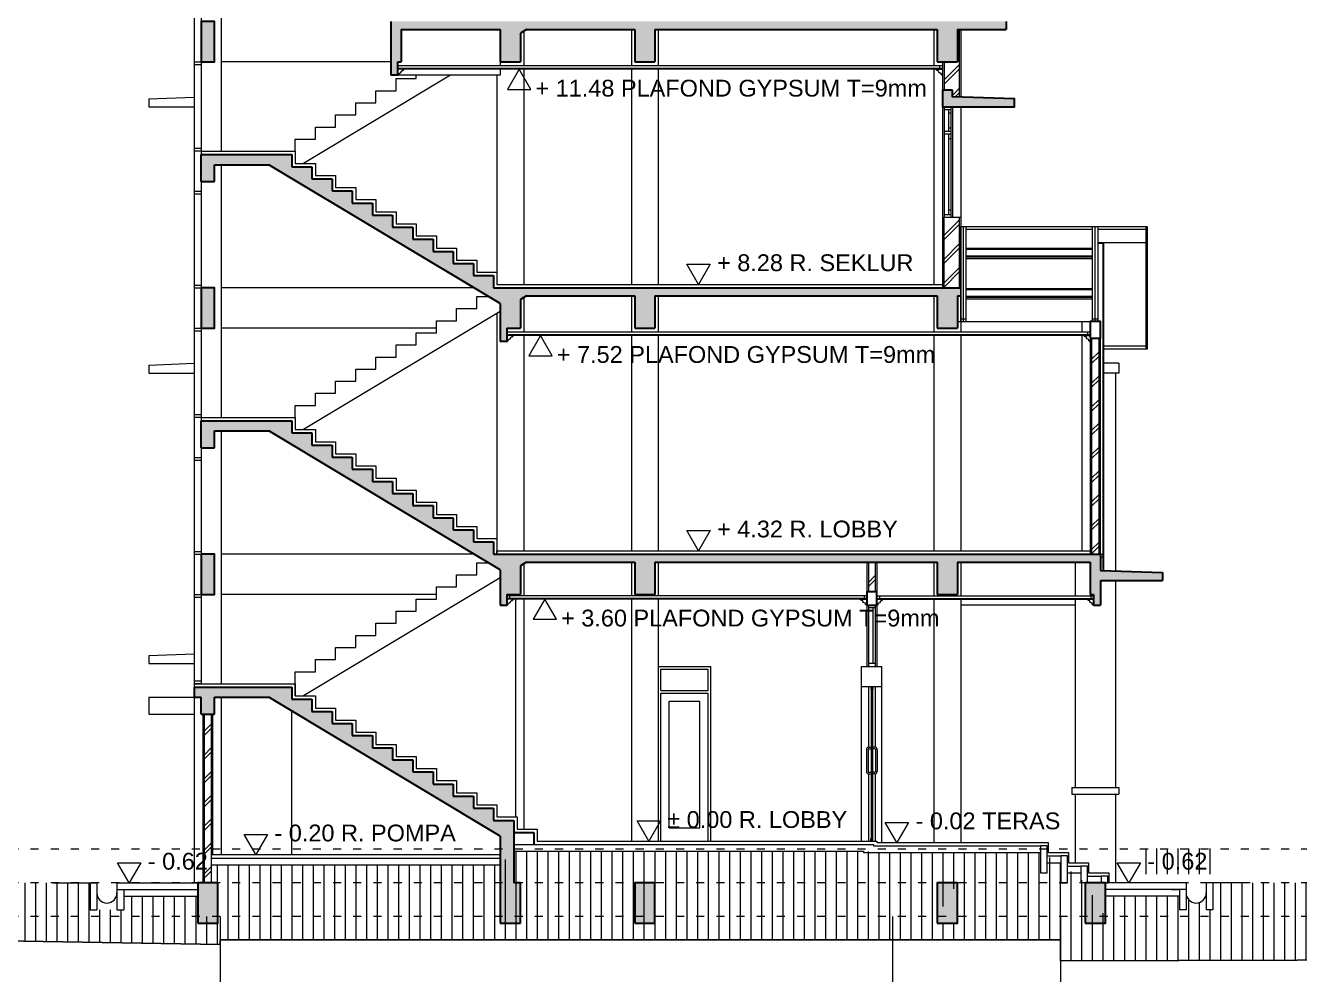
# Model space of a CAD drawing. Header units: millimetres. Extents: x -11 to 1625, y -267 to 180.
# Drawn here: x 843.17 to 862.12, y -237.02 to -222.91 of the extents above; entities that cross this region are included whole.
import ezdxf

# ---------------------------------------------------------------- set-up
doc = ezdxf.new("R2010")
doc.units = ezdxf.units.MM
doc.linetypes.add('ACAD_ISO03W100', pattern=[30, 12, -18])
for name, color, linetype, lineweight in [('ars', 11, 'Continuous', 5), ('ARS DIN', 31, 'Continuous', 5), ('blk', 1, 'Continuous', 30), ('dinding', 5, 'Continuous', 15), ('kap', 71, 'Continuous', 15), ('kus', 63, 'Continuous', 15), ('lan', 7, 'Continuous', 15), ('not', 7, 'Continuous', 20), ('PARTISI', 190, 'Continuous', 9), ('pla', 213, 'Continuous', 15), ('sol kaca', 9, 'Continuous', 0), ('sol kol', 8, 'Continuous', 0), ('tem', 5, 'Continuous', 20)]:
    doc.layers.add(name, color=color, linetype=linetype, lineweight=lineweight)
doc.styles.add('S', font='SIMPLEX', dxfattribs={"width": 1.1})
doc.styles.get("Standard").update_dxf_attribs({"font": 'ARIALUNI.TTF'})
pattern_1 = [(90, (858.56278, -236.81671), (-0.15875, 1e-17), [])]

# ---------------------------------------------------------------- blocks, each defined once
blk = doc.blocks.new('PEIL')
blk.add_lwpolyline([(-0.188, 0.325), (0.188, 0.325), (0, 0)], close=True)
at = {"style": 'S', "width": 1.1, "flags": 4}
blk.add_attdef('CAT', (0.265, 0.036), '', height=0.2, dxfattribs=at)
blk = doc.blocks.new('PEILA')
blk.add_lwpolyline([(-0.188, -0.325), (0.188, -0.325), (0, 0)], close=True)
at = {"style": 'S', "width": 1.1, "flags": 4}
blk.add_attdef('CAT', (0.265, -0.289), '', height=0.2, dxfattribs=at)
blk = doc.blocks.new('POTONGAN MELINTANG')
at = {"layer": 'ars'}
h = blk.add_hatch(dxfattribs=at)
h.set_pattern_fill('TEMBOK', color=256, scale=0.25)
h.set_pattern_definition([(45, (-9.49578, -37.869), (-0.1767767, 0.1767767), []), (45, (-9.43328, -37.869), (-0.1767767, 0.1767767), [])])
h.paths.add_polyline_path([(4.45, 12.39), (4.575, 12.39), (4.575, 12.29), (4.675, 12.287), (4.675, 12.81), (4.45, 12.81)])
h = blk.add_hatch(dxfattribs=at)
h.set_pattern_fill('TEMBOK', color=256, scale=0.25)
h.set_pattern_definition([(45, (-9.49578, -40.179), (-0.1767767, 0.1767767), []), (45, (-9.43328, -40.179), (-0.1767767, 0.1767767), [])])
h.paths.add_polyline_path([(4.45, 9.45), (4.45, 10.5), (4.675, 10.5), (4.675, 9.45)])
h = blk.add_hatch(dxfattribs=at)
h.set_pattern_fill('TEMBOK', color=256, scale=0.25)
h.set_pattern_definition([(45, (-7.29578, -44.139), (-0.1767767, 0.1767767), []), (45, (-7.23328, -44.139), (-0.1767767, 0.1767767), [])])
h.paths.add_polyline_path([(6.65, 5.49), (6.65, 8.7), (6.75, 8.7), (6.75, 5.49)])
h = blk.add_hatch(dxfattribs=at)
h.set_pattern_fill('TEMBOK', color=256, scale=0.25)
h.set_pattern_definition([(45, (-10.62078, -44.279), (-0.1767767, 0.1767767), []), (45, (-10.55828, -44.279), (-0.1767767, 0.1767767), [])])
h.paths.add_polyline_path([(3.425, 5.3), (3.325, 5.3), (3.325, 4.93), (3.425, 4.93)])
h = blk.add_hatch(dxfattribs=at)
h.set_pattern_fill('TEMBOK', color=256, scale=0.25)
h.set_pattern_definition([(45, (-20.49578, -48.609), (-0.1767767, 0.1767767), []), (45, (-20.43328, -48.609), (-0.1767767, 0.1767767), [])])
h.paths.add_polyline_path([(-6.55, 0.6), (-6.55, 3.11), (-6.45, 3.11), (-6.45, 0.6)])
at = {"layer": 'sol kol'}
h = blk.add_hatch(color=256, dxfattribs=at)
h.dxf.hatch_style = 1
h.paths.add_polyline_path([(-6.6, 12.81), (-6.4, 12.81), (-6.4, 13.41), (-6.6, 13.41)])
h = blk.add_hatch(color=256, dxfattribs=at)
h.dxf.hatch_style = 1
h.paths.add_polyline_path([(-2.15, 12.81), (-1.85, 12.81), (-1.85, 13.235), (-1.758, 13.29), (-0.15, 13.29), (-0.15, 12.81), (0.15, 12.81), (0.15, 13.29), (4.35, 13.29), (4.35, 12.81), (4.65, 12.81), (4.65, 13.29), (5.375, 13.29), (5.375, 13.41), (-3.775, 13.41), (-3.775, 12.61), (-3.675, 12.61), (-3.675, 12.81), (-3.625, 12.81), (-3.625, 13.29), (-2.15, 13.29)])
h = blk.add_hatch(color=256, dxfattribs=at)
h.dxf.hatch_style = 1
h.paths.add_polyline_path([(4.575, 12.39), (4.425, 12.39), (4.425, 12.14), (5.5, 12.14), (5.5, 12.26), (4.575, 12.29)])
h = blk.add_hatch(color=256, dxfattribs=at)
h.dxf.hatch_style = 1
h.paths.add_polyline_path([(-0.15, 8.85), (0.15, 8.85), (0.15, 9.33), (4.35, 9.33), (4.35, 8.85), (4.65, 8.85), (4.65, 9.33), (4.7, 9.33), (4.7, 9.45), (-2.25, 9.45), (-2.25, 9.63), (-2.55, 9.63), (-2.55, 9.81), (-2.85, 9.81), (-2.85, 9.99), (-3.15, 9.99), (-3.15, 10.17), (-3.45, 10.17), (-3.45, 10.35), (-3.75, 10.35), (-3.75, 10.53), (-4.05, 10.53), (-4.05, 10.71), (-4.35, 10.71), (-4.35, 10.89), (-4.65, 10.89), (-4.65, 11.07), (-4.95, 11.07), (-4.95, 11.25), (-5.25, 11.25), (-5.25, 11.43), (-6.6, 11.43), (-6.6, 11.03), (-6.4, 11.03), (-6.4, 11.28), (-5.592, 11.28), (-2.15, 9.215), (-2.15, 8.65), (-2.05, 8.65), (-2.05, 8.85), (-1.85, 8.85), (-1.85, 9.275), (-1.758, 9.33), (-0.15, 9.33)])
h = blk.add_hatch(color=256, dxfattribs=at)
h.dxf.hatch_style = 1
h.paths.add_polyline_path([(-6.4, 9.45), (-6.6, 9.45), (-6.6, 8.85), (-6.4, 8.85)])
h = blk.add_hatch(color=256, dxfattribs=at)
h.dxf.hatch_style = 1
h.paths.add_polyline_path([(-2.25, 5.49), (-2.25, 5.67), (-2.55, 5.67), (-2.55, 5.85), (-2.85, 5.85), (-2.85, 6.03), (-3.15, 6.03), (-3.15, 6.21), (-3.45, 6.21), (-3.45, 6.39), (-3.75, 6.39), (-3.75, 6.57), (-4.05, 6.57), (-4.05, 6.75), (-4.35, 6.75), (-4.35, 6.93), (-4.65, 6.93), (-4.65, 7.11), (-4.95, 7.11), (-4.95, 7.29), (-5.25, 7.29), (-5.25, 7.47), (-6.6, 7.47), (-6.6, 7.07), (-6.4, 7.07), (-6.4, 7.32), (-5.592, 7.32), (-2.15, 5.255), (-2.15, 4.73), (-2.05, 4.73), (-2.05, 4.82), (-2.05, 4.89), (-1.85, 4.89), (-1.85, 5.315), (-1.758, 5.37), (-0.15, 5.37), (-0.15, 4.89), (0.15, 4.89), (0.15, 5.37), (4.35, 5.37), (4.35, 4.89), (4.65, 4.89), (4.65, 5.37), (6.625, 5.37), (6.625, 4.89), (6.675, 4.89), (6.675, 4.73), (6.775, 4.73), (6.775, 5.095), (7.7, 5.095), (7.7, 5.215), (6.775, 5.245), (6.775, 5.49)])
h = blk.add_hatch(color=256, dxfattribs=at)
h.dxf.hatch_style = 1
h.paths.add_polyline_path([(-6.4, 5.49), (-6.6, 5.49), (-6.6, 4.89), (-6.4, 4.89)])
h = blk.add_hatch(color=256, dxfattribs=at)
h.dxf.hatch_style = 1
h.paths.add_polyline_path([(-2.25, 1.53), (-2.25, 1.71), (-2.55, 1.71), (-2.55, 1.89), (-2.85, 1.89), (-2.85, 2.07), (-3.15, 2.07), (-3.15, 2.25), (-3.45, 2.25), (-3.45, 2.43), (-3.75, 2.43), (-3.75, 2.61), (-4.05, 2.61), (-4.05, 2.79), (-4.35, 2.79), (-4.35, 2.97), (-4.65, 2.97), (-4.65, 3.15), (-4.95, 3.15), (-4.95, 3.33), (-5.25, 3.33), (-5.25, 3.51), (-6.7, 3.51), (-6.7, 3.36), (-6.6, 3.36), (-6.6, 3.11), (-6.4, 3.11), (-6.4, 3.36), (-5.592, 3.36), (-2.15, 1.295), (-2.15, 0), (-1.85, 0), (-1.85, 0.6), (-1.95, 0.6), (-1.95, 1.53)])
h = blk.add_hatch(color=256, dxfattribs=at)
h.dxf.hatch_style = 1
h.paths.add_polyline_path([(-6.65, 0), (-6.35, 0), (-6.35, 0.6), (-6.65, 0.6)])
h = blk.add_hatch(color=256, dxfattribs=at)
h.dxf.hatch_style = 1
h.paths.add_polyline_path([(-0.15, 0), (0.15, 0), (0.15, 0.6), (-0.15, 0.6)])
h = blk.add_hatch(color=256, dxfattribs=at)
h.dxf.hatch_style = 1
h.paths.add_polyline_path([(4.35, 0), (4.65, 0), (4.65, 0.6), (4.35, 0.6)])
h = blk.add_hatch(color=256, dxfattribs=at)
h.dxf.hatch_style = 1
h.paths.add_polyline_path([(6.55, 0), (6.85, 0), (6.85, 0.6), (6.55, 0.6)])
at = {"layer": 'ars'}
for p, q in [((4.675, 13.29), (4.675, 12.287)), ((4.425, 12.7), (-3.675, 12.7)), ((4.45, 12.81), (4.45, 12.39)), ((7.45, 10.116), (6.74, 10.116)), ((6.825, 5.243), (6.825, 10.116)), ((6.625, 8.74), (-2.05, 8.74)), ((3.325, 5.37), (3.325, 4.93)), ((3.425, 5.37), (3.425, 4.93)), ((3.3, 4.82), (-2.05, 4.82)), ((3.45, 4.82), (6.675, 4.82))]:
    blk.add_line(p, q, dxfattribs=at)
for points in [[(4.45, 9.45), (4.45, 10.5), (4.675, 10.5), (4.675, 9.45)], [(6.65, 5.49), (6.65, 8.7), (6.75, 8.7), (6.75, 5.49)], [(-6.55, 0.6), (-6.55, 3.11), (-6.45, 3.11), (-6.45, 0.6)]]:
    blk.add_lwpolyline(points, close=True, dxfattribs=at)
at = {"layer": 'blk'}
for p, q in [((-3.775, 13.41), (-3.775, 12.61)), ((-3.625, 13.29), (-2.15, 13.29)), ((-3.625, 13.29), (-3.625, 12.81)), ((-2.15, 13.29), (-2.15, 12.81)), ((-1.758, 13.29), (-1.85, 13.235)), ((-1.758, 13.29), (-0.15, 13.29)), ((-0.15, 13.29), (-0.15, 12.81)), ((0.15, 13.29), (4.35, 13.29)), ((0.15, 13.29), (0.15, 12.81)), ((4.35, 13.29), (4.35, 12.81)), ((4.65, 13.29), (5.375, 13.29)), ((4.65, 13.29), (4.65, 12.81)), ((5.375, 13.41), (5.375, 13.29)), ((-1.85, 13.235), (-1.85, 12.81)), ((-3.675, 12.81), (-3.625, 12.81)), ((-3.675, 12.61), (-3.675, 12.81)), ((-2.15, 12.81), (-1.85, 12.81)), ((-0.15, 12.81), (0.15, 12.81)), ((4.35, 12.81), (4.65, 12.81)), ((-3.675, 12.61), (-3.775, 12.61)), ((-6.6, 11.43), (-5.25, 11.43)), ((-6.6, 11.03), (-6.6, 11.43)), ((-5.25, 11.43), (-5.25, 11.25)), ((-6.4, 11.28), (-5.592, 11.28)), ((-6.4, 11.03), (-6.4, 11.28)), ((-2.15, 9.215), (-5.592, 11.28)), ((-5.25, 11.25), (-4.95, 11.25)), ((-4.95, 11.25), (-4.95, 11.07)), ((-6.6, 11.03), (-6.4, 11.03)), ((-4.95, 11.07), (-4.65, 11.07)), ((-4.65, 11.07), (-4.65, 10.89)), ((-4.65, 10.89), (-4.35, 10.89)), ((-4.35, 10.89), (-4.35, 10.71)), ((-4.35, 10.71), (-4.05, 10.71)), ((-4.05, 10.71), (-4.05, 10.53)), ((-4.05, 10.53), (-3.75, 10.53)), ((-3.75, 10.53), (-3.75, 10.35)), ((-3.75, 10.35), (-3.45, 10.35)), ((-3.45, 10.35), (-3.45, 10.17)), ((-3.45, 10.17), (-3.15, 10.17)), ((-3.15, 10.17), (-3.15, 9.99)), ((-3.15, 9.99), (-2.85, 9.99)), ((-2.85, 9.99), (-2.85, 9.81)), ((-2.85, 9.81), (-2.55, 9.81)), ((-2.55, 9.81), (-2.55, 9.63)), ((-2.55, 9.63), (-2.25, 9.63)), ((-2.25, 9.63), (-2.25, 9.45)), ((-2.25, 9.45), (4.7, 9.45)), ((-1.758, 9.33), (-1.85, 9.275)), ((-1.758, 9.33), (-0.15, 9.33)), ((-0.15, 9.33), (-0.15, 8.85)), ((0.15, 9.33), (4.35, 9.33)), ((0.15, 9.33), (0.15, 8.85)), ((4.35, 9.33), (4.35, 8.85)), ((4.65, 9.33), (4.7, 9.33)), ((4.65, 9.33), (4.65, 8.85)), ((-2.15, 9.215), (-2.15, 8.65)), ((-1.85, 9.275), (-1.85, 8.85)), ((-2.05, 8.85), (-1.85, 8.85)), ((-2.05, 8.85), (-2.05, 8.65)), ((-0.15, 8.85), (0.15, 8.85)), ((4.35, 8.85), (4.65, 8.85)), ((-2.05, 8.65), (-2.15, 8.65)), ((-6.6, 7.47), (-5.25, 7.47)), ((-6.6, 7.07), (-6.6, 7.47)), ((-5.25, 7.47), (-5.25, 7.29)), ((-6.4, 7.32), (-5.592, 7.32)), ((-6.4, 7.07), (-6.4, 7.32)), ((-2.15, 5.255), (-5.592, 7.32)), ((-5.25, 7.29), (-4.95, 7.29)), ((-4.95, 7.29), (-4.95, 7.11)), ((-6.6, 7.07), (-6.4, 7.07)), ((-4.95, 7.11), (-4.65, 7.11)), ((-4.65, 7.11), (-4.65, 6.93)), ((-4.65, 6.93), (-4.35, 6.93)), ((-4.35, 6.93), (-4.35, 6.75)), ((-4.35, 6.75), (-4.05, 6.75)), ((-4.05, 6.75), (-4.05, 6.57)), ((-4.05, 6.57), (-3.75, 6.57)), ((-3.75, 6.57), (-3.75, 6.39)), ((-3.75, 6.39), (-3.45, 6.39)), ((-3.45, 6.39), (-3.45, 6.21)), ((-3.45, 6.21), (-3.15, 6.21)), ((-3.15, 6.21), (-3.15, 6.03)), ((-3.15, 6.03), (-2.85, 6.03)), ((-2.85, 6.03), (-2.85, 5.85)), ((-2.85, 5.85), (-2.55, 5.85)), ((-2.55, 5.85), (-2.55, 5.67)), ((-2.55, 5.67), (-2.25, 5.67)), ((-2.25, 5.67), (-2.25, 5.49)), ((-2.25, 5.49), (6.775, 5.49)), ((-1.758, 5.37), (-1.85, 5.315)), ((-1.85, 5.315), (-1.85, 4.89)), ((-1.758, 5.37), (-0.15, 5.37)), ((-0.15, 5.37), (-0.15, 4.89)), ((0.15, 5.37), (4.35, 5.37)), ((0.15, 5.37), (0.15, 4.89)), ((4.35, 5.37), (4.35, 4.89)), ((4.65, 5.37), (6.625, 5.37)), ((4.65, 5.37), (4.65, 4.89)), ((6.625, 5.37), (6.625, 4.89)), ((6.775, 5.49), (6.775, 5.245)), ((-2.15, 5.255), (-2.15, 4.73)), ((6.775, 5.245), (7.7, 5.215)), ((7.7, 5.215), (7.7, 5.095)), ((6.775, 5.095), (6.775, 4.73)), ((6.775, 5.095), (7.7, 5.095)), ((-2.05, 4.89), (-1.85, 4.89)), ((-2.05, 4.89), (-2.05, 4.73)), ((-0.15, 4.89), (0.15, 4.89)), ((4.35, 4.89), (4.65, 4.89)), ((6.625, 4.89), (6.675, 4.89)), ((6.675, 4.89), (6.675, 4.73)), ((-2.15, 4.73), (-2.05, 4.73)), ((6.675, 4.73), (6.775, 4.73)), ((-6.7, 3.51), (-6.7, 3.36)), ((-6.7, 3.51), (-5.25, 3.51)), ((-5.25, 3.51), (-5.25, 3.33)), ((-6.7, 3.36), (-6.6, 3.36)), ((-6.6, 3.11), (-6.6, 3.36)), ((-6.4, 3.36), (-5.592, 3.36)), ((-6.4, 3.11), (-6.4, 3.36)), ((-2.15, 1.295), (-5.592, 3.36)), ((-5.25, 3.33), (-4.95, 3.33)), ((-4.95, 3.33), (-4.95, 3.15)), ((-6.6, 3.11), (-6.4, 3.11)), ((-4.95, 3.15), (-4.65, 3.15)), ((-4.65, 3.15), (-4.65, 2.97)), ((-4.65, 2.97), (-4.35, 2.97)), ((-4.35, 2.97), (-4.35, 2.79)), ((-4.35, 2.79), (-4.05, 2.79)), ((-4.05, 2.79), (-4.05, 2.61)), ((-4.05, 2.61), (-3.75, 2.61)), ((-3.75, 2.61), (-3.75, 2.43)), ((-3.75, 2.43), (-3.45, 2.43)), ((-3.45, 2.43), (-3.45, 2.25)), ((-3.45, 2.25), (-3.15, 2.25)), ((-3.15, 2.25), (-3.15, 2.07)), ((-3.15, 2.07), (-2.85, 2.07)), ((-2.85, 2.07), (-2.85, 1.89)), ((-2.85, 1.89), (-2.55, 1.89)), ((-2.55, 1.89), (-2.55, 1.71)), ((-2.55, 1.71), (-2.25, 1.71)), ((-2.25, 1.71), (-2.25, 1.53)), ((-2.25, 1.53), (-1.95, 1.53)), ((-1.95, 1.53), (-1.95, 0.6)), ((-1.95, 1.35), (-1.65, 1.35)), ((-1.65, 1.35), (-1.65, 1.17)), ((-2.15, 1.295), (-2.15, 0)), ((-1.85, 0.6), (-1.95, 0.6)), ((-1.85, 0), (-1.85, 0.6)), ((-2.15, 0), (-1.85, 0))]:
    blk.add_line(p, q, dxfattribs=at)
for points in [[(-6.6, 12.81), (-6.4, 12.81), (-6.4, 13.41), (-6.6, 13.41)], [(4.575, 12.39), (4.425, 12.39), (4.425, 12.14), (5.5, 12.14), (5.5, 12.26), (4.575, 12.29)], [(-6.6, 8.85), (-6.4, 8.85), (-6.4, 9.45), (-6.6, 9.45)], [(6.625, 8.7), (6.775, 8.7), (6.775, 8.95), (6.625, 8.95)], [(-6.6, 4.89), (-6.4, 4.89), (-6.4, 5.49), (-6.6, 5.49)], [(3.3, 4.73), (3.45, 4.73), (3.45, 4.93), (3.3, 4.93)], [(-6.65, 0), (-6.35, 0), (-6.35, 0.6), (-6.65, 0.6)], [(-0.15, 0), (0.15, 0), (0.15, 0.6), (-0.15, 0.6)], [(4.35, 0), (4.65, 0), (4.65, 0.6), (4.35, 0.6)], [(6.55, 0), (6.85, 0), (6.85, 0.6), (6.55, 0.6)]]:
    blk.add_lwpolyline(points, close=True, dxfattribs=at)
at = {"layer": 'dinding'}
blk.add_line((-5.25, 1.02), (-5.25, 3.155), dxfattribs=at)
at = {"layer": 'kap'}
for p, q in [((4.7, 10.359), (7.47, 10.359)), ((4.7, 8.95), (4.7, 10.359)), ((4.74, 8.95), (4.74, 10.359)), ((4.78, 8.95), (4.78, 10.359)), ((4.78, 10.319), (6.66, 10.319)), ((6.66, 8.95), (6.66, 10.359)), ((6.7, 8.95), (6.7, 10.359)), ((6.74, 8.95), (6.74, 10.359)), ((6.74, 10.319), (7.45, 10.319)), ((7.45, 10.359), (7.45, 8.538)), ((7.47, 10.359), (7.47, 8.538)), ((6.66, 10.035), (4.78, 10.035)), ((6.66, 10.017), (4.78, 10.017)), ((6.66, 9.922), (4.78, 9.922)), ((6.66, 9.905), (4.78, 9.905)), ((6.66, 9.88), (4.78, 9.88)), ((6.66, 9.435), (4.78, 9.435)), ((6.66, 9.417), (4.78, 9.417)), ((6.66, 9.322), (4.78, 9.322)), ((6.66, 9.305), (4.78, 9.305)), ((6.66, 9.28), (4.78, 9.28)), ((4.7, 8.99), (4.78, 8.99)), ((6.66, 8.99), (6.74, 8.99)), ((7.45, 8.58), (6.825, 8.58)), ((7.47, 8.538), (6.825, 8.538))]:
    blk.add_line(p, q, dxfattribs=at)
at = {"layer": 'kus'}
for p, q in [((-6.7, 16.1), (-6.7, 3.56)), ((-6.6, 16.1), (-6.6, 3.56)), ((-6.7, 12.81), (-6.6, 12.81)), ((-6.7, 12.77), (-6.6, 12.77)), ((4.45, 12.14), (4.45, 10.5)), ((4.55, 12.14), (4.55, 10.5)), ((4.45, 12.1), (4.55, 12.1)), ((4.515, 12.1), (4.515, 11.78)), ((4.515, 12.05), (4.55, 12.05)), ((4.45, 11.78), (4.55, 11.78)), ((4.515, 11.83), (4.55, 11.83)), ((4.45, 11.74), (4.55, 11.74)), ((4.515, 11.74), (4.515, 10.54)), ((4.515, 11.67), (4.55, 11.67)), ((-6.6, 11.52), (-6.7, 11.52)), ((-6.6, 11.48), (-6.7, 11.48)), ((-6.6, 10.88), (-6.7, 10.88)), ((-6.6, 10.84), (-6.7, 10.84)), ((4.45, 10.54), (4.55, 10.54)), ((4.515, 10.61), (4.55, 10.61)), ((-6.7, 9.49), (-6.6, 9.49)), ((-6.7, 9.45), (-6.6, 9.45)), ((-6.7, 8.85), (-6.6, 8.85)), ((-6.7, 8.81), (-6.6, 8.81)), ((-6.6, 7.56), (-6.7, 7.56)), ((-6.6, 7.52), (-6.7, 7.52)), ((-6.6, 6.92), (-6.7, 6.92)), ((-6.6, 6.88), (-6.7, 6.88)), ((-6.7, 5.53), (-6.6, 5.53)), ((-6.7, 5.49), (-6.6, 5.49)), ((-6.7, 4.89), (-6.6, 4.89)), ((-6.7, 4.85), (-6.6, 4.85)), ((3.325, 4.73), (3.325, 3.82)), ((3.425, 4.69), (3.325, 4.69)), ((3.39, 4.69), (3.39, 3.86)), ((3.425, 4.73), (3.425, 3.82)), ((3.425, 3.86), (3.325, 3.86)), ((-6.6, 3.6), (-6.7, 3.6)), ((-6.6, 3.56), (-6.7, 3.56)), ((3.361, 3.52), (3.361, 3.48)), ((3.366, 3.48), (3.361, 3.48)), ((3.366, 3.52), (3.366, 1.22)), ((3.384, 3.52), (3.384, 1.22)), ((3.389, 3.48), (3.384, 3.48)), ((3.389, 3.52), (3.389, 3.48)), ((3.296, 2.585), (3.296, 2.255)), ((3.321, 2.585), (3.321, 2.255)), ((3.331, 2.62), (3.366, 2.62)), ((3.331, 2.595), (3.366, 2.595)), ((3.419, 2.62), (3.384, 2.62)), ((3.419, 2.595), (3.384, 2.595)), ((3.429, 2.585), (3.429, 2.255)), ((3.454, 2.585), (3.454, 2.255)), ((3.331, 2.245), (3.366, 2.245)), ((3.331, 2.22), (3.366, 2.22)), ((3.419, 2.245), (3.384, 2.245)), ((3.419, 2.22), (3.384, 2.22)), ((3.366, 1.26), (3.361, 1.26)), ((3.361, 1.22), (3.361, 1.26)), ((3.389, 1.26), (3.384, 1.26)), ((3.389, 1.22), (3.389, 1.26))]:
    blk.add_line(p, q, dxfattribs=at)
for centre, radius, start, end in [((3.331, 2.585), 0.035, 90, 180), ((3.331, 2.585), 0.01, 90, 180), ((3.419, 2.585), 0.035, 0, 90), ((3.419, 2.585), 0.01, 0, 90), ((3.331, 2.255), 0.035, 180, 270), ((3.331, 2.255), 0.01, 180, 270), ((3.419, 2.255), 0.01, 270, 0), ((3.419, 2.255), 0.035, 270, 0)]:
    blk.add_arc(centre, radius, start, end, dxfattribs=at)
at = {"layer": 'lan'}
for p, q in [((-1.8, 13.265), (-1.8, 12.75)), ((-3.775, 12.81), (-6.3, 12.81)), ((-2.15, 12.81), (-2.15, 12.75)), ((-2.15, 12.7), (-2.15, 12.61)), ((-1.8, 12.7), (-1.8, 9.5)), ((4.425, 12.81), (4.425, 12.39)), ((4.7, 12.81), (4.7, 12.39)), ((-2.892, 12.61), (-5.075, 11.3)), ((-3.7, 12.56), (-3.4, 12.56)), ((-3.7, 12.38), (-3.7, 12.56)), ((-2.15, 12.61), (-3.675, 12.61)), ((-3.4, 12.56), (-3.4, 12.61)), ((-2.2, 12.61), (-2.2, 9.5)), ((-4, 12.38), (-3.7, 12.38)), ((-4, 12.2), (-4, 12.38)), ((-7.375, 12.26), (-6.7, 12.286)), ((-7.375, 12.14), (-6.7, 12.14)), ((-4.3, 12.2), (-4, 12.2)), ((-4.3, 12.02), (-4.3, 12.2)), ((4.425, 12.14), (4.425, 9.45)), ((4.575, 12.14), (4.575, 10.5)), ((-4.6, 12.02), (-4.3, 12.02)), ((-4.6, 11.84), (-4.6, 12.02)), ((-4.9, 11.84), (-4.6, 11.84)), ((-4.9, 11.66), (-4.9, 11.84)), ((-5.2, 11.66), (-4.9, 11.66)), ((-5.2, 11.48), (-5.2, 11.66)), ((-6.6, 11.48), (-5.2, 11.48)), ((-5.2, 11.48), (-5.2, 11.3)), ((-5.2, 11.3), (-4.9, 11.3)), ((-4.9, 11.3), (-4.9, 11.12)), ((-4.9, 11.12), (-4.6, 11.12)), ((-4.6, 11.12), (-4.6, 10.94)), ((-4.6, 10.94), (-4.3, 10.94)), ((-4.3, 10.94), (-4.3, 10.76)), ((-4.3, 10.76), (-4, 10.76)), ((-4, 10.76), (-4, 10.58)), ((-4, 10.58), (-3.7, 10.58)), ((-3.7, 10.58), (-3.7, 10.4)), ((4.675, 10.5), (4.7, 10.5)), ((-3.7, 10.4), (-3.4, 10.4)), ((-3.4, 10.4), (-3.4, 10.22)), ((-3.4, 10.22), (-3.1, 10.22)), ((-3.1, 10.22), (-3.1, 10.04)), ((-3.1, 10.04), (-2.8, 10.04)), ((-2.8, 10.04), (-2.8, 9.86)), ((-2.8, 9.86), (-2.5, 9.86)), ((-2.5, 9.86), (-2.5, 9.68)), ((-2.5, 9.68), (-2.2, 9.68)), ((-2.2, 9.5), (4.425, 9.5)), ((-2.542, 9.45), (-6.3, 9.45)), ((-2.5, 9.14), (-2.5, 9.32)), ((-2.5, 9.32), (-2.325, 9.32)), ((-2.5, 9.32), (-2.325, 9.32)), ((-1.8, 9.305), (-1.8, 8.79)), ((-2.15, 9.095), (-5.075, 7.34)), ((-2.8, 9.14), (-2.5, 9.14)), ((-2.8, 8.96), (-2.8, 9.14)), ((-3.1, 8.96), (-2.8, 8.96)), ((-3.1, 8.78), (-3.1, 8.96)), ((-2.2, 9.065), (-2.2, 5.49)), ((-3.1, 8.85), (-6.3, 8.85)), ((-3.4, 8.78), (-3.1, 8.78)), ((-3.4, 8.6), (-3.4, 8.78)), ((-1.8, 8.74), (-1.8, 5.54)), ((-3.7, 8.6), (-3.4, 8.6)), ((-3.7, 8.42), (-3.7, 8.6)), ((-4, 8.42), (-3.7, 8.42)), ((-4, 8.24), (-4, 8.42)), ((-7.375, 8.3), (-6.7, 8.326)), ((-7.375, 8.18), (-6.7, 8.18)), ((-4.3, 8.24), (-4, 8.24)), ((-4.3, 8.06), (-4.3, 8.24)), ((7.05, 8.33), (6.825, 8.33)), ((7.05, 8.18), (6.825, 8.18)), ((7.05, 8.33), (7.05, 8.18)), ((-4.6, 8.06), (-4.3, 8.06)), ((-4.6, 7.88), (-4.6, 8.06)), ((-4.9, 7.88), (-4.6, 7.88)), ((-4.9, 7.7), (-4.9, 7.88)), ((-5.2, 7.7), (-4.9, 7.7)), ((-5.2, 7.52), (-5.2, 7.7)), ((-6.6, 7.52), (-5.2, 7.52)), ((-5.2, 7.52), (-5.2, 7.34)), ((-5.2, 7.34), (-4.9, 7.34)), ((-4.9, 7.34), (-4.9, 7.16)), ((-4.9, 7.16), (-4.6, 7.16)), ((-4.6, 7.16), (-4.6, 6.98)), ((-4.6, 6.98), (-4.3, 6.98)), ((-4.3, 6.98), (-4.3, 6.8)), ((-4.3, 6.8), (-4, 6.8)), ((-4, 6.8), (-4, 6.62)), ((-4, 6.62), (-3.7, 6.62)), ((-3.7, 6.62), (-3.7, 6.44)), ((-3.7, 6.44), (-3.4, 6.44)), ((-3.4, 6.44), (-3.4, 6.26)), ((-3.4, 6.26), (-3.1, 6.26)), ((-3.1, 6.26), (-3.1, 6.08)), ((-3.1, 6.08), (-2.8, 6.08)), ((-2.8, 6.08), (-2.8, 5.9)), ((-2.8, 5.9), (-2.5, 5.9)), ((-2.5, 5.9), (-2.5, 5.72)), ((-2.5, 5.72), (-2.2, 5.72)), ((-2.2, 5.49), (-2.2, 5.54)), ((-2.2, 5.54), (6.625, 5.54)), ((-2.542, 5.49), (-6.3, 5.49)), ((-2.5, 5.36), (-2.325, 5.36)), ((-2.5, 5.18), (-2.5, 5.36)), ((-1.8, 5.345), (-1.8, 4.87)), ((6.775, 5.49), (6.815, 5.49)), ((6.775, 5.45), (6.815, 5.45)), ((-2.15, 5.135), (-5.075, 3.38)), ((-2.8, 5.18), (-2.5, 5.18)), ((-2.8, 5), (-2.8, 5.18)), ((-3.1, 5), (-2.8, 5)), ((-3.1, 4.82), (-3.1, 5)), ((-3.1, 4.89), (-6.3, 4.89)), ((-3.4, 4.82), (-3.1, 4.82)), ((-3.4, 4.64), (-3.4, 4.82)), ((-1.925, 4.82), (-1.925, 1.58)), ((-1.8, 4.82), (-1.8, 1.4)), ((-3.7, 4.64), (-3.4, 4.64)), ((-3.7, 4.46), (-3.7, 4.64)), ((3.3, 4.73), (3.3, 3.82)), ((3.45, 4.73), (3.45, 3.82)), ((6.4, 4.73), (4.7, 4.73)), ((-4, 4.46), (-3.7, 4.46)), ((-4, 4.28), (-4, 4.46)), ((-4.3, 4.28), (-4, 4.28)), ((-4.3, 4.1), (-4.3, 4.28)), ((-7.375, 3.98), (-6.7, 4.006)), ((-4.6, 4.1), (-4.3, 4.1)), ((-4.6, 3.92), (-4.6, 4.1)), ((-7.375, 3.86), (-6.7, 3.86)), ((-4.9, 3.92), (-4.6, 3.92)), ((-4.9, 3.74), (-4.9, 3.92)), ((3.225, 3.82), (3.525, 3.82)), ((3.225, 1.22), (3.225, 3.82)), ((3.525, 1.2), (3.525, 3.82)), ((-5.2, 3.74), (-4.9, 3.74)), ((-5.2, 3.56), (-5.2, 3.74)), ((-6.7, 3.56), (-6.7, 3.51)), ((-6.7, 3.56), (-5.2, 3.56)), ((-5.2, 3.56), (-5.2, 3.38)), ((-5.2, 3.38), (-5.2, 3.56)), ((3.225, 3.52), (3.525, 3.52)), ((-7.375, 3.36), (-6.7, 3.36)), ((-5.2, 3.38), (-4.9, 3.38)), ((-4.9, 3.38), (-4.9, 3.2)), ((-7.375, 3.11), (-6.7, 3.11)), ((-4.9, 3.2), (-4.6, 3.2)), ((-4.6, 3.2), (-4.6, 3.02)), ((-4.6, 3.02), (-4.3, 3.02)), ((-4.3, 3.02), (-4.3, 2.84)), ((-4.3, 2.84), (-4, 2.84)), ((-4, 2.84), (-4, 2.66)), ((-4, 2.66), (-3.7, 2.66)), ((-3.7, 2.66), (-3.7, 2.48)), ((-3.7, 2.48), (-3.4, 2.48)), ((-3.4, 2.48), (-3.4, 2.3)), ((-3.4, 2.3), (-3.1, 2.3)), ((-3.1, 2.3), (-3.1, 2.12)), ((-3.1, 2.12), (-2.8, 2.12)), ((-2.8, 2.12), (-2.8, 1.94)), ((-2.8, 1.94), (-2.5, 1.94)), ((-2.5, 1.94), (-2.5, 1.76)), ((-2.5, 1.76), (-2.2, 1.76)), ((-2.2, 1.76), (-2.2, 1.58)), ((-2.2, 1.58), (-1.9, 1.58)), ((-1.9, 1.58), (-1.9, 1.4)), ((-1.9, 1.4), (-1.6, 1.4)), ((-1.6, 1.4), (-1.6, 1.22)), ((-1.95, 1.17), (3.4, 1.17)), ((-1.6, 1.22), (3.45, 1.22)), ((3.4, 1.17), (3.4, 1.15)), ((3.4, 1.15), (5.885, 1.15)), ((3.45, 1.22), (3.45, 1.2)), ((3.45, 1.2), (6, 1.2)), ((6, 1.2), (6, 1.05)), ((-6.45, 1.02), (-2.15, 1.02)), ((-6.45, 0.97), (-2.15, 0.97)), ((-1.95, 1.07), (3.25, 1.07)), ((3.25, 1.07), (3.25, 1.05)), ((3.25, 1.05), (5.885, 1.05)), ((5.985, 1.05), (6, 1.05)), ((5.985, 1), (6.185, 1)), ((6, 1.05), (6.3, 1.05)), ((6.3, 1.05), (6.3, 0.9)), ((-6.45, 0.87), (-2.15, 0.87)), ((5.985, 0.9), (6.185, 0.9)), ((6.285, 0.85), (6.485, 0.85)), ((6.3, 0.9), (6.6, 0.9)), ((6.6, 0.9), (6.6, 0.75)), ((-8.805, 0.6), (-8.15, 0.6)), ((-7.85, 0.6), (-7.85, 0.5)), ((-7.85, 0.6), (-6.65, 0.6)), ((6.285, 0.75), (6.485, 0.75)), ((6.585, 0.7), (6.785, 0.7)), ((6.585, 0.6), (6.785, 0.6)), ((6.6, 0.75), (6.9, 0.75)), ((8.05, 0.6), (6.85, 0.6)), ((6.9, 0.75), (6.9, 0.6)), ((9.005, 0.6), (8.35, 0.6)), ((-7.85, 0.5), (-6.65, 0.5)), ((-7.75, 0.4), (-6.65, 0.4)), ((8.05, 0.5), (6.85, 0.5)), ((7.95, 0.4), (6.85, 0.4))]:
    blk.add_line(p, q, dxfattribs=at)
for points in [[(-3.595, 12.68), (-3.595, 12.69), (-3.585, 12.69), (-3.585, 12.7), (-3.675, 12.7), (-3.675, 12.61), (-3.665, 12.61), (-3.665, 12.62), (-3.655, 12.62), (-3.655, 12.64, 0.414214), (-3.615, 12.68)], [(4.345, 12.68), (4.345, 12.69), (4.335, 12.69), (4.335, 12.7), (4.425, 12.7), (4.425, 12.61), (4.415, 12.61), (4.415, 12.62), (4.405, 12.62), (4.405, 12.64, -0.414214), (4.365, 12.68)], [(-1.97, 8.72), (-1.97, 8.73), (-1.96, 8.73), (-1.96, 8.74), (-2.05, 8.74), (-2.05, 8.65), (-2.04, 8.65), (-2.04, 8.66), (-2.03, 8.66), (-2.03, 8.68, 0.414214), (-1.99, 8.72)], [(6.545, 8.72), (6.545, 8.73), (6.535, 8.73), (6.535, 8.74), (6.625, 8.74), (6.625, 8.65), (6.615, 8.65), (6.615, 8.66), (6.605, 8.66), (6.605, 8.68, -0.414214), (6.565, 8.72)], [(-1.97, 4.8), (-1.97, 4.81), (-1.96, 4.81), (-1.96, 4.82), (-2.05, 4.82), (-2.05, 4.73), (-2.04, 4.73), (-2.04, 4.74), (-2.03, 4.74), (-2.03, 4.76, 0.414214), (-1.99, 4.8)], [(3.22, 4.8), (3.22, 4.81), (3.21, 4.81), (3.21, 4.82), (3.3, 4.82), (3.3, 4.73), (3.29, 4.73), (3.29, 4.74), (3.28, 4.74), (3.28, 4.76, -0.414214), (3.24, 4.8)], [(3.53, 4.8), (3.53, 4.81), (3.54, 4.81), (3.54, 4.82), (3.45, 4.82), (3.45, 4.73), (3.46, 4.73), (3.46, 4.74), (3.47, 4.74), (3.47, 4.76, 0.414214), (3.51, 4.8)], [(6.595, 4.8), (6.595, 4.81), (6.585, 4.81), (6.585, 4.82), (6.675, 4.82), (6.675, 4.73), (6.665, 4.73), (6.665, 4.74), (6.655, 4.74), (6.655, 4.76, -0.414214), (6.615, 4.8)]]:
    blk.add_lwpolyline(points, format="xyb", close=True, dxfattribs=at)
for centre in [(-8, 0.45), (8.2, 0.45)]:
    blk.add_arc(centre, 0.15, 180, 0, dxfattribs=at)
at = {"layer": 'PARTISI'}
for p, q in [((0.2, 3.82), (0.98, 3.82)), ((0.98, 1.22), (0.98, 3.82)), ((0.24, 3.78), (0.94, 3.78)), ((0.24, 3.46), (0.24, 3.78)), ((0.94, 3.46), (0.94, 3.78)), ((0.24, 3.46), (0.94, 3.46)), ((0.24, 3.42), (0.94, 3.42)), ((0.24, 1.22), (0.24, 3.42)), ((0.94, 1.22), (0.94, 3.42)), ((3.325, 3.52), (3.325, 2.619)), ((3.425, 3.52), (3.425, 2.619)), ((0.36, 3.3), (0.82, 3.3)), ((0.36, 1.42), (0.36, 3.3)), ((0.82, 1.42), (0.82, 3.3)), ((3.325, 2.221), (3.325, 1.22)), ((3.425, 2.221), (3.425, 1.22)), ((0.36, 1.42), (0.82, 1.42))]:
    blk.add_line(p, q, dxfattribs=at)
at = {"layer": 'pla'}
for p, q in [((4.425, 12.75), (-3.675, 12.75)), ((4.425, 12.71), (-3.675, 12.71)), ((4.385, 12.75), (4.385, 12.71)), ((6.815, 10.106), (6.74, 10.106)), ((6.815, 5.244), (6.815, 10.106)), ((6.625, 8.79), (-2.05, 8.79)), ((6.625, 8.75), (-2.05, 8.75)), ((6.585, 8.79), (6.585, 8.75)), ((3.3, 4.87), (-2.05, 4.87)), ((3.3, 4.83), (-2.05, 4.83)), ((-2.01, 4.87), (-2.01, 4.83)), ((3.26, 4.87), (3.26, 4.83)), ((3.45, 4.87), (6.675, 4.87)), ((3.45, 4.83), (6.675, 4.83)), ((3.49, 4.87), (3.49, 4.83)), ((6.635, 4.87), (6.635, 4.83))]:
    blk.add_line(p, q, dxfattribs=at)
at = {"layer": 'sol kaca'}
for p, q in [((-7.375, 12.26), (-7.375, 12.14)), ((-7.375, 8.3), (-7.375, 8.18)), ((-7.375, 3.98), (-7.375, 3.86)), ((-7.375, 3.36), (-7.375, 3.11))]:
    blk.add_line(p, q, dxfattribs=at)
at = {"layer": 'tem'}
for p, q in [((-6.3, 16.66), (-6.3, 11.48)), ((-0.2, 13.29), (-0.2, 12.75)), ((0.2, 13.29), (0.2, 12.75)), ((4.3, 13.29), (4.3, 12.75)), ((4.7, 13.29), (4.7, 12.286)), ((-0.2, 12.7), (-0.2, 9.5)), ((0.2, 12.7), (0.2, 9.5)), ((4.3, 12.7), (4.3, 9.5)), ((4.7, 12.14), (4.7, 8.95)), ((-6.3, 11.28), (-6.3, 7.52)), ((-0.2, 9.33), (-0.2, 8.79)), ((0.2, 9.33), (0.2, 8.79)), ((4.3, 9.33), (4.3, 8.79)), ((4.65, 8.95), (6.625, 8.95)), ((4.7, 8.95), (4.7, 8.79)), ((6.5, 8.95), (6.5, 8.79)), ((-0.2, 8.74), (-0.2, 5.54)), ((0.2, 8.74), (0.2, 5.54)), ((4.3, 8.74), (4.3, 5.54)), ((4.7, 8.74), (4.7, 5.54)), ((6.5, 8.74), (6.5, 5.54)), ((6.625, 8.7), (6.625, 5.49)), ((6.775, 5.49), (6.775, 8.7)), ((7, 8.18), (7, 5.238)), ((-6.3, 7.32), (-6.3, 3.56)), ((-0.2, 5.37), (-0.2, 4.87)), ((0.2, 5.37), (0.2, 4.87)), ((3.3, 5.37), (3.3, 4.93)), ((3.45, 5.37), (3.45, 4.93)), ((4.3, 5.37), (4.3, 4.87)), ((4.7, 5.37), (4.7, 4.87)), ((6.4, 5.37), (6.4, 4.87)), ((7, 5.095), (7, 2.02)), ((-0.2, 4.82), (-0.2, 1.22)), ((0.2, 4.82), (0.2, 1.22)), ((4.3, 4.82), (4.3, 1.2)), ((4.7, 4.82), (4.7, 1.2)), ((6.4, 4.82), (6.4, 2.02)), ((-6.7, 3.36), (-6.7, 0.6)), ((-6.3, 3.36), (-6.3, 1.02)), ((-6.575, 3.11), (-6.575, 0.6)), ((-6.425, 1.02), (-6.425, 3.11)), ((6.35, 2.02), (7.05, 2.02)), ((6.35, 2.02), (6.35, 1.92)), ((6.35, 1.92), (7.05, 1.92)), ((6.4, 1.92), (6.4, 0.9)), ((7, 1.92), (7, 0.6)), ((7.05, 2.02), (7.05, 1.92)), ((6.585, 0.85), (6.485, 0.85)), ((6.485, 0.85), (6.485, 0.6)), ((6.585, 0.6), (6.585, 0.85)), ((-8.25, 0.6), (-8.25, 0.2)), ((-8.15, 0.6), (-8.15, 0.2)), ((6.55, 0.6), (6.485, 0.6)), ((6.885, 0.7), (6.785, 0.7)), ((6.785, 0.7), (6.785, 0.6)), ((6.85, 0.6), (6.885, 0.6)), ((6.885, 0.6), (6.885, 0.7)), ((8.05, 0.6), (8.05, 0.2)), ((8.35, 0.6), (8.35, 0.2)), ((8.45, 0.6), (8.45, 0.2)), ((-7.85, 0.5), (-7.85, 0.2)), ((-7.75, 0.5), (-7.75, 0.2)), ((7.835, 0.5), (7.935, 0.5)), ((7.95, 0.5), (7.95, 0.2)), ((-8.25, 0.2), (-8.15, 0.2)), ((-7.85, 0.2), (-7.75, 0.2)), ((8.05, 0.2), (7.95, 0.2)), ((8.45, 0.2), (8.35, 0.2))]:
    blk.add_line(p, q, dxfattribs=at)
for points in [[(5.885, 0.75), (5.985, 0.75), (5.985, 1.15), (5.885, 1.15)], [(6.185, 0.6), (6.285, 0.6), (6.285, 1), (6.185, 1)]]:
    blk.add_lwpolyline(points, close=True, dxfattribs=at)
at = {"layer": 'not'}
ref = blk.add_blockref('PEILA', (-1.87, 12.7), dxfattribs=dict(at, xscale=0.9237604307034012, yscale=0.9237604307034012, zscale=0.9237604307034012))
ref.add_attrib('CAT', '+ 11.48 PLAFOND GYPSUM T=9mm', (-1.627, 12.293), dxfattribs={"layer": '0', "height": 0.25, "flags": 4})
ref = blk.add_blockref('PEIL', (0.797, 9.5), dxfattribs=dict(at, xscale=0.9237604307034012, yscale=0.9237604307034012, zscale=0.9237604307034012))
ref.add_attrib('CAT', '+ 8.28 R. SEKLUR', (1.074, 9.697), dxfattribs={"layer": '0', "height": 0.25, "flags": 4})
ref = blk.add_blockref('PEILA', (-1.553, 8.74), dxfattribs=dict(at, xscale=0.9237604307034012, yscale=0.9237604307034012, zscale=0.9237604307034012))
ref.add_attrib('CAT', '+ 7.52 PLAFOND GYPSUM T=9mm', (-1.309, 8.333), dxfattribs={"layer": '0', "height": 0.25, "flags": 4})
ref = blk.add_blockref('PEIL', (0.797, 5.54), dxfattribs=dict(at, xscale=0.9237604307034012, yscale=0.9237604307034012, zscale=0.9237604307034012))
ref.add_attrib('CAT', '+ 4.32 R. LOBBY', (1.074, 5.737), dxfattribs={"layer": '0', "height": 0.25, "flags": 4})
ref = blk.add_blockref('PEILA', (-1.489, 4.82), dxfattribs=dict(at, xscale=0.9237604307034012, yscale=0.9237604307034012, zscale=0.9237604307034012))
ref.add_attrib('CAT', '+ 3.60 PLAFOND GYPSUM T=9mm', (-1.246, 4.413), dxfattribs={"layer": '0', "height": 0.25, "flags": 4})
ref = blk.add_blockref('PEIL', (0.058, 1.22), dxfattribs=dict(at, xscale=0.9237604307034012, yscale=0.9237604307034012, zscale=0.9237604307034012))
ref.add_attrib('CAT', '%%P 0.00 R. LOBBY', (0.334, 1.417), dxfattribs={"layer": '0', "height": 0.25, "flags": 4})
ref = blk.add_blockref('PEIL', (3.749, 1.2), dxfattribs=dict(at, xscale=0.9237604307034012, yscale=0.9237604307034012, zscale=0.9237604307034012))
ref.add_attrib('CAT', '- 0.02 TERAS', (4.026, 1.397), dxfattribs={"layer": '0', "height": 0.25, "flags": 4})
ref = blk.add_blockref('PEIL', (-5.784, 1.02), dxfattribs=dict(at, xscale=0.9237604307034012, yscale=0.9237604307034012, zscale=0.9237604307034012))
ref.add_attrib('CAT', '- 0.20 R. POMPA', (-5.508, 1.217), dxfattribs={"layer": '0', "height": 0.25, "flags": 4})
ref = blk.add_blockref('PEIL', (-7.668, 0.6), dxfattribs=dict(at, xscale=0.9237604307034012, yscale=0.9237604307034012, zscale=0.9237604307034012))
ref.add_attrib('CAT', '- 0.62', (-7.392, 0.797), dxfattribs={"layer": '0', "height": 0.25, "flags": 4})
ref = blk.add_blockref('PEIL', (7.197, 0.6), dxfattribs=dict(at, xscale=0.9237604307034012, yscale=0.9237604307034012, zscale=0.9237604307034012))
ref.add_attrib('CAT', '- 0.62', (7.474, 0.797), dxfattribs={"layer": '0', "height": 0.25, "flags": 4})

msp = doc.modelspace()

# ---------------------------------------------------------------- hatches: boundary and pattern name
at = {"layer": 'ARS DIN'}
h = msp.add_hatch(dxfattribs=at)
h.set_pattern_fill('LINE', color=256, scale=0.05, angle=90, style=0)
h.set_pattern_definition(pattern_1)
h.paths.add_polyline_path([(867.3627812, -236.1587109), (859.2288461, -236.1587109), (858.9288461, -235.6587109), (858.5638461, -235.3587109), (858.2638461, -235.2087109), (857.0288461, -235.2087109), (857.0288461, -236.2587109), (856.7288461, -236.2587109), (856.7288461, -236.1587109), (857.0288461, -235.6587109), (857.0288461, -235.2087109), (856.8697187, -235.2087109), (856.7288461, -235.2087109), (856.0627812, -235.2087109), (856.0627812, -236.5057109), (858.5627812, -236.5057109), (858.5627812, -236.8167109), (867.3627812, -236.7907109)])
h.paths.add_polyline_path([(856.0627812, -235.2087109), (855.6288461, -235.1887109), (850.4288461, -235.1937109), (850.2288461, -235.3887109), (845.9288461, -235.3887109), (846.0288461, -235.6587109), (846.0288461, -236.1587109), (846.0627812, -236.5057109), (856.0627812, -236.5057109)])
h.paths.add_polyline_path([(846.0288461, -236.1587109), (845.7288461, -236.1587109), (845.7288461, -235.8587109), (844.6288461, -235.8587109), (844.6288461, -236.0587109), (844.1288461, -236.0587109), (844.1288461, -235.6587109), (842.1127812, -235.6587109), (842.1127812, -236.5101255), (846.0627812, -236.5737109), (846.0627812, -236.5057109)])
h.paths.add_polyline_path([(859.7889899, -235.5294899), (860.8097096, -235.5294899), (860.8097096, -235.1465602), (859.7889899, -235.1465602)])
h = msp.add_hatch(dxfattribs=at)
h.set_pattern_fill('LINE', color=256, scale=0.05, angle=90, style=0)
h.set_pattern_definition(pattern_1)
h.paths.add_polyline_path([(867.3627812, -236.1587109), (868.4010326, -236.1587109), (869.2127812, -236.0101609), (869.2127812, -235.6587109), (860.8288461, -235.6587109), (860.8288461, -236.1587109)])
h = msp.add_hatch(dxfattribs=at)
h.set_pattern_fill('LINE', color=256, scale=0.05, angle=90, style=0)
h.set_pattern_definition(pattern_1)
h.paths.add_polyline_path([(860.8288461, -236.0587109), (860.7288461, -236.0587109), (860.7288461, -235.8087109, -1), (860.4288461, -235.8087109), (860.4288461, -236.0587109), (860.3288461, -236.0587109), (860.3288461, -235.8587109), (859.2288461, -235.8587109), (859.2288461, -236.1587109), (860.8288461, -236.1587109)])

# ---------------------------------------------------------------- linework, layer by layer
msp.add_lwpolyline([(838.8627812, -237.0057109), (841.9627812, -236.9927109), (841.9627812, -236.5077109), (846.0627812, -236.5737109), (846.0627812, -236.5057109), (856.0627812, -236.5057109), (858.5627812, -236.5057109), (858.5627812, -236.8167109), (867.3627812, -236.7907109), (867.3627812, -236.3487109), (869.3627812, -235.9827109)])
at = {"layer": 'ars', "linetype": 'ACAD_ISO03W100', "ltscale": 0.01}
for points in [[(875.4627812, -235.1587109), (842.1127812, -235.1587109)], [(875.4627812, -235.6587109), (842.1127812, -235.6587109)], [(875.4627812, -236.1587109), (842.1127812, -236.1587109)]]:
    msp.add_lwpolyline(points, dxfattribs=at)
at = {"layer": 'dinding'}
for points in [[(846.0627812, -236.1587109), (846.0627812, -256.0682836)], [(856.0627812, -236.1587109), (856.0627812, -256.0682836)], [(858.5627812, -236.1587109), (858.5627812, -256.0682836)]]:
    msp.add_lwpolyline(points, dxfattribs=at)

# ---------------------------------------------------------------- block references
msp.add_blockref('POTONGAN MELINTANG', (852.3788461, -236.2587109))

doc.saveas('drawing.dxf')
